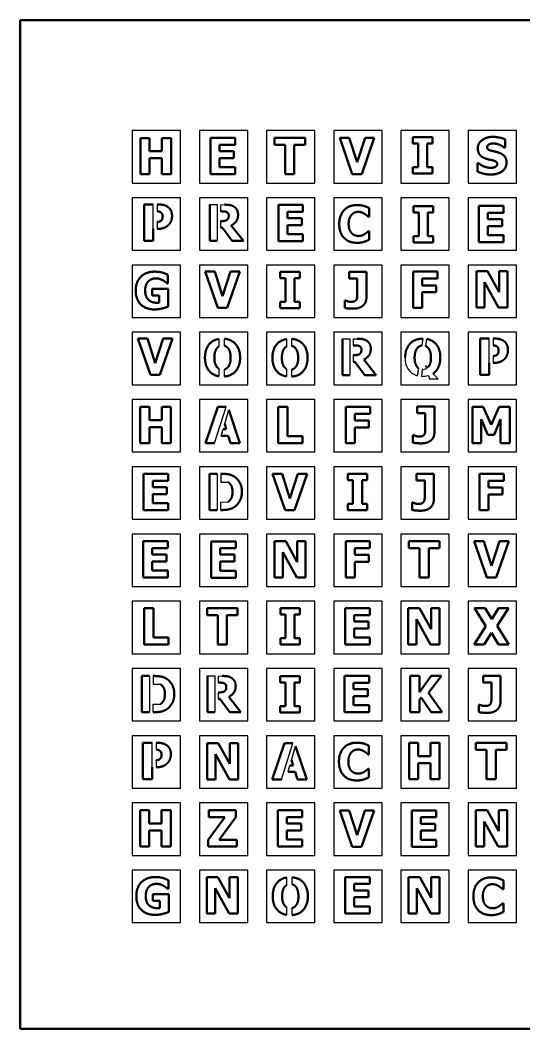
# Model space of a CAD drawing. Header units: millimetres. Extents: x -159 to 341, y 15 to 515.
# Drawn here: x -159.1 to 90.9, y 14.7 to 514.7 of the extents above; entities that cross this region are included whole.
import ezdxf

# ---------------------------------------------------------------- set-up
doc = ezdxf.new("R2010")
doc.units = ezdxf.units.MM
doc.layers.add('Visible (ANSI)', color=7, linetype='Continuous', lineweight=50)

# ---------------------------------------------------------------- blocks, each defined once
blk = doc.blocks.new('*U12')
blk.add_lwpolyline([(-12, -13), (12, -13), (12, 13), (-12, 13)], close=True)
blk = doc.blocks.new('*U13')
at = {"color": 0, "linetype": 'ByBlock', "lineweight": -2, "transparency": 16777216}
for p in [(0, 0), (33.33, 0), (66.66, 0), (99.99, 0), (133.32, 0), (166.65, 0), (199.98, 0), (233.31, 0), (266.64, 0), (299.97, 0), (333.3, 0), (366.63, 0), (0, -33.33), (33.33, -33.33), (66.66, -33.33), (99.99, -33.33), (133.32, -33.33), (166.65, -33.33), (199.98, -33.33), (233.31, -33.33), (266.64, -33.33), (299.97, -33.33), (333.3, -33.33), (366.63, -33.33), (0, -66.66), (33.33, -66.66), (66.66, -66.66), (99.99, -66.66), (133.32, -66.66), (166.65, -66.66), (199.98, -66.66), (233.31, -66.66), (266.64, -66.66), (299.97, -66.66), (333.3, -66.66), (366.63, -66.66), (0, -99.99), (33.33, -99.99), (66.66, -99.99), (99.99, -99.99), (133.32, -99.99), (166.65, -99.99), (199.98, -99.99), (233.31, -99.99), (266.64, -99.99), (299.97, -99.99), (333.3, -99.99), (366.63, -99.99), (0, -133.32), (33.33, -133.32), (66.66, -133.32), (99.99, -133.32), (133.32, -133.32), (166.65, -133.32), (199.98, -133.32), (233.31, -133.32), (266.64, -133.32), (299.97, -133.32), (333.3, -133.32), (366.63, -133.32), (0, -166.65), (33.33, -166.65), (66.66, -166.65), (99.99, -166.65), (133.32, -166.65), (166.65, -166.65), (199.98, -166.65), (233.31, -166.65), (266.64, -166.65), (299.97, -166.65), (333.3, -166.65), (366.63, -166.65), (0, -199.98), (33.33, -199.98), (66.66, -199.98), (99.99, -199.98), (133.32, -199.98), (166.65, -199.98), (199.98, -199.98), (233.31, -199.98), (266.64, -199.98), (299.97, -199.98), (333.3, -199.98), (366.63, -199.98), (0, -233.31), (33.33, -233.31), (66.66, -233.31), (99.99, -233.31), (133.32, -233.31), (166.65, -233.31), (199.98, -233.31), (233.31, -233.31), (266.64, -233.31), (299.97, -233.31), (333.3, -233.31), (366.63, -233.31), (0, -266.64), (33.33, -266.64), (66.66, -266.64), (99.99, -266.64), (133.32, -266.64), (166.65, -266.64), (199.98, -266.64), (233.31, -266.64), (266.64, -266.64), (299.97, -266.64), (333.3, -266.64), (366.63, -266.64), (0, -299.97), (33.33, -299.97), (66.66, -299.97), (99.99, -299.97), (133.32, -299.97), (166.65, -299.97), (199.98, -299.97), (233.31, -299.97), (266.64, -299.97), (299.97, -299.97), (333.3, -299.97), (366.63, -299.97), (0, -333.3), (33.33, -333.3), (66.66, -333.3), (99.99, -333.3), (133.32, -333.3), (166.65, -333.3), (199.98, -333.3), (233.31, -333.3), (266.64, -333.3), (299.97, -333.3), (333.3, -333.3), (366.63, -333.3), (0, -366.63), (33.33, -366.63), (66.66, -366.63), (99.99, -366.63), (133.32, -366.63), (166.65, -366.63), (199.98, -366.63), (233.31, -366.63), (266.64, -366.63), (299.97, -366.63), (333.3, -366.63), (366.63, -366.63)]:
    blk.add_blockref('*U12', p, dxfattribs=at)

msp = doc.modelspace()

# ---------------------------------------------------------------- linework, layer by layer
for p, q in [((-97.57, 423.35), (-93.04, 423.35)), ((-93.04, 411.24), (-93.04, 423.35)), ((-91.02, 423.35), (-91.02, 419.96)), ((-64.95, 423.25), (-61.31, 423.25)), ((-61.31, 423.25), (-61.36, 405.25)), ((-59.69, 423.22), (-57.71, 423.25)), ((-59.69, 423.22), (-59.69, 419.94)), ((-59.69, 415.1), (-59.69, 411.86)), ((-91.02, 414.64), (-91.02, 411.24)), ((0.92, 356.8), (4.56, 356.8)), ((4.56, 356.8), (4.51, 338.8)), ((6.18, 356.77), (8.16, 356.8)), ((6.18, 356.77), (6.18, 353.49)), ((40.73, 356.82), (40.23, 353.39)), ((40.73, 356.82), (40.73, 356.82)), ((40.73, 356.82), (40.73, 356.82)), ((42.23, 353.11), (42.71, 356.65)), ((69.18, 356.89), (73.7, 356.89)), ((73.7, 344.78), (73.7, 356.89)), ((75.73, 356.89), (75.73, 353.51)), ((6.18, 348.64), (6.18, 345.4)), ((75.73, 348.18), (75.73, 344.78)), ((38.57, 342.19), (38.02, 338.45)), ((40.22, 338.12), (40.67, 341.48)), ((40.67, 341.48), (42.18, 341.88)), ((42.02, 343.47), (43.05, 342.39)), ((42.02, 343.47), (42.02, 343.47)), ((42.02, 343.47), (42.5, 341.97)), ((42.18, 341.88), (42.5, 341.97)), ((43.58, 342.89), (43.05, 342.39)), ((43.56, 338.64), (44.15, 336.82)), ((48.41, 336.82), (44.15, 336.82)), ((45.83, 339.5), (48.41, 336.82)), ((-62.59, 305.06), (-56.87, 323.06)), ((-57.59, 314.61), (-55.57, 321.51)), ((-59.3, 308.73), (-58.35, 312)), ((-61.45, 308.73), (-61.42, 308.73)), ((-65.09, 289.86), (-61.33, 289.86)), ((-61.33, 289.86), (-61.33, 271.86)), ((-59.52, 289.86), (-59.52, 285.73)), ((-59.52, 285.73), (-55.85, 285.73)), ((-59.46, 275.84), (-55.93, 275.93)), ((-59.46, 271.86), (-59.46, 275.84)), ((-98.64, 189.62), (-94.88, 189.62)), ((-94.88, 189.62), (-94.88, 171.62)), ((-93.07, 189.62), (-93.07, 185.48)), ((-93.07, 185.48), (-89.4, 185.48)), ((-66.13, 189.62), (-62.49, 189.62)), ((-62.49, 189.62), (-62.55, 171.62)), ((-60.87, 189.59), (-58.9, 189.62)), ((-60.87, 189.59), (-60.87, 186.31)), ((-60.87, 181.47), (-60.87, 178.23)), ((-93.01, 175.6), (-89.48, 175.69)), ((-93.01, 171.62), (-93.01, 175.6)), ((-98.14, 156.5), (-93.61, 156.5)), ((-93.61, 144.39), (-93.61, 156.5)), ((-91.59, 156.5), (-91.59, 153.11)), ((-29.42, 138.35), (-23.7, 156.35)), ((-24.42, 147.9), (-22.4, 154.8)), ((-91.59, 147.79), (-91.59, 144.39)), ((-26.13, 142.03), (-25.18, 145.29)), ((-28.28, 142.03), (-28.25, 142.03))]:
    msp.add_line(p, q)
for points in [[(-60.48, 356.66), (-60.48, 352.94)], [(-57.7, 353.28), (-57.7, 356.76)], [(-26.98, 356.6), (-26.98, 352.88)], [(-24.2, 353.22), (-24.2, 356.7)], [(-60.48, 341.91), (-60.48, 338.18)], [(-57.7, 338.08), (-57.7, 341.57)], [(-26.98, 341.85), (-26.98, 338.12)], [(-24.2, 338.02), (-24.2, 341.51)], [(-26.83, 89.69), (-26.83, 85.97)], [(-24.06, 86.3), (-24.06, 89.79)], [(-26.83, 74.93), (-26.83, 71.2)], [(-24.06, 71.1), (-24.06, 74.59)]]:
    msp.add_lwpolyline(points)
for centre, radius, start, end in [((40.38, 346.52), 8.4, 173.7034, 253.7445), ((39.74, 352.18), 14.06, 271.9589, 285.7799)]:
    msp.add_arc(centre, radius, start, end)
at = {"layer": 'Visible (ANSI)'}
for p, q in [((340.9, 514.7), (-159.1, 514.7)), ((-159.1, 514.7), (-159.1, 14.7)), ((-99.36, 438.29), (-99.36, 456.29)), ((-99.36, 456.29), (-94.84, 456.29)), ((-94.84, 456.29), (-94.84, 449.69)), ((-88.7, 449.69), (-88.7, 456.29)), ((-88.7, 456.29), (-84.18, 456.29)), ((-84.18, 456.29), (-84.18, 438.29)), ((-64.6, 438.38), (-64.6, 456.38)), ((-64.6, 456.38), (-52.44, 456.38)), ((-52.44, 456.38), (-52.44, 452.95)), ((-32.87, 452.9), (-32.87, 456.33)), ((-32.87, 456.33), (-17.7, 456.33)), ((-17.7, 456.33), (-17.7, 452.9)), ((5.77, 438.44), (-0.42, 456.44)), ((-0.42, 456.44), (4.26, 456.44)), ((4.26, 456.44), (8.19, 444.23)), ((8.19, 444.23), (12.1, 456.44)), ((16.66, 456.44), (10.48, 438.44)), ((12.1, 456.44), (16.66, 456.44)), ((35.88, 453.54), (35.88, 456.68)), ((35.88, 456.68), (45.56, 456.68)), ((45.56, 456.68), (45.56, 453.54)), ((81.57, 455.63), (81.57, 451.52)), ((-52.44, 452.95), (-60.11, 452.95)), ((-60.11, 452.95), (-60.11, 449.79)), ((-27.54, 452.9), (-32.87, 452.9)), ((-27.54, 438.33), (-27.54, 452.9)), ((-17.7, 452.9), (-23.02, 452.9)), ((-23.02, 452.9), (-23.02, 438.33)), ((38.46, 453.54), (35.88, 453.54)), ((38.46, 441.81), (38.46, 453.54)), ((45.56, 453.54), (42.98, 453.54)), ((42.98, 453.54), (42.98, 441.81)), ((81.57, 451.52), (81.18, 451.52)), ((-94.84, 449.69), (-88.7, 449.69)), ((-88.7, 446.26), (-94.84, 446.26)), ((-94.84, 446.26), (-94.84, 438.29)), ((-88.7, 438.29), (-88.7, 446.26)), ((-60.11, 449.79), (-53.03, 449.79)), ((-53.03, 446.36), (-60.11, 446.36)), ((-60.11, 446.36), (-60.11, 441.81)), ((-53.03, 449.79), (-53.03, 446.36)), ((-60.11, 441.81), (-52.44, 441.81)), ((-52.44, 441.81), (-52.44, 438.38)), ((35.88, 438.68), (35.88, 441.81)), ((35.88, 441.81), (38.46, 441.81)), ((42.98, 441.81), (45.56, 441.81)), ((45.56, 441.81), (45.56, 438.68)), ((67.95, 439.59), (67.95, 443.88)), ((67.95, 443.88), (68.35, 443.88)), ((-94.84, 438.29), (-99.36, 438.29)), ((-84.18, 438.29), (-88.7, 438.29)), ((-52.44, 438.38), (-64.6, 438.38)), ((-23.02, 438.33), (-27.54, 438.33)), ((10.48, 438.44), (5.77, 438.44)), ((45.56, 438.68), (35.88, 438.68)), ((-97.57, 405.35), (-97.57, 423.35)), ((-97.57, 423.35), (-93.04, 423.35)), ((-91.02, 423.35), (-90.58, 423.35)), ((-64.95, 405.25), (-64.95, 423.25)), ((-30.92, 405.14), (-30.92, 423.14)), ((-30.92, 423.14), (-18.75, 423.14)), ((-18.75, 423.14), (-18.75, 419.71)), ((14.18, 421.54), (14.18, 417.25)), ((36.17, 422.43), (45.85, 422.43)), ((36.17, 419.3), (36.17, 422.43)), ((45.85, 422.43), (45.85, 419.3)), ((68.6, 404.62), (68.6, 422.62)), ((68.6, 422.62), (80.77, 422.62)), ((80.77, 422.62), (80.77, 419.19)), ((-58.94, 419.94), (-59.69, 419.94)), ((-59.69, 415.1), (-59.16, 415.1)), ((-18.75, 419.71), (-26.42, 419.71)), ((-26.42, 419.71), (-26.42, 416.55)), ((-26.42, 416.55), (-19.35, 416.55)), ((-19.35, 416.55), (-19.35, 413.12)), ((14.18, 417.25), (13.73, 417.25)), ((38.75, 419.3), (36.17, 419.3)), ((38.75, 407.57), (38.75, 419.3)), ((45.85, 419.3), (43.27, 419.3)), ((43.27, 419.3), (43.27, 407.57)), ((80.77, 419.19), (73.1, 419.19)), ((73.1, 419.19), (73.1, 416.02)), ((73.1, 416.02), (80.17, 416.02)), ((80.17, 416.02), (80.17, 412.6)), ((-93.04, 411.24), (-93.04, 405.35)), ((-90.68, 411.24), (-91.02, 411.24)), ((-58.82, 411.86), (-59.69, 411.86)), ((-53.82, 405.25), (-58.82, 411.86)), ((-54.37, 412.91), (-48.32, 405.25)), ((-19.35, 413.12), (-26.42, 413.12)), ((-26.42, 413.12), (-26.42, 408.57)), ((13.77, 410.12), (14.18, 410.12)), ((14.18, 410.12), (14.18, 405.89)), ((80.17, 412.6), (73.1, 412.6)), ((73.1, 412.6), (73.1, 408.05)), ((-93.04, 405.35), (-97.57, 405.35)), ((-61.36, 405.25), (-64.95, 405.25)), ((-48.32, 405.25), (-53.82, 405.25)), ((-18.75, 405.14), (-30.92, 405.14)), ((-26.42, 408.57), (-18.75, 408.57)), ((-18.75, 408.57), (-18.75, 405.14)), ((36.17, 404.43), (36.17, 407.57)), ((36.17, 407.57), (38.75, 407.57)), ((43.27, 407.57), (45.85, 407.57)), ((45.85, 407.57), (45.85, 404.43)), ((73.1, 408.05), (80.77, 408.05)), ((80.77, 408.05), (80.77, 404.62)), ((45.85, 404.43), (36.17, 404.43)), ((80.77, 404.62), (68.6, 404.62)), ((-67.21, 390.09), (-62.53, 390.09)), ((-61.03, 372.09), (-67.21, 390.09)), ((-62.53, 390.09), (-58.6, 377.88)), ((-58.6, 377.88), (-54.69, 390.09)), ((-50.13, 390.09), (-56.31, 372.09)), ((-54.69, 390.09), (-50.13, 390.09)), ((35.98, 372.04), (35.98, 390.04)), ((35.98, 390.04), (48.03, 390.04)), ((48.03, 390.04), (48.03, 386.61)), ((67.32, 390.22), (72.87, 390.22)), ((67.32, 372.22), (67.32, 390.22)), ((72.87, 390.22), (78.61, 379.91)), ((78.61, 379.91), (78.61, 390.22)), ((78.61, 390.22), (82.74, 390.22)), ((82.74, 390.22), (82.74, 372.22)), ((-85.72, 388.45), (-85.72, 384.22)), ((-29.98, 389.98), (-20.29, 389.98)), ((-29.98, 386.85), (-29.98, 389.98)), ((-27.4, 386.85), (-29.98, 386.85)), ((-27.4, 375.12), (-27.4, 386.85)), ((-20.29, 386.85), (-22.88, 386.85)), ((-22.88, 386.85), (-22.88, 375.12)), ((-20.29, 389.98), (-20.29, 386.85)), ((4.13, 386.72), (4.13, 389.99)), ((4.13, 389.99), (12.77, 389.99)), ((8.25, 386.72), (4.13, 386.72)), ((8.25, 379.5), (8.25, 386.72)), ((12.77, 389.99), (12.77, 377.27)), ((48.03, 386.61), (40.47, 386.61)), ((40.47, 386.61), (40.47, 383.21)), ((-93.51, 378.21), (-93.51, 381.58)), ((-93.51, 381.58), (-85.65, 381.58)), ((-85.72, 384.22), (-86.13, 384.22)), ((-85.65, 381.58), (-85.65, 372.71)), ((40.47, 383.21), (47.43, 383.21)), ((47.43, 383.21), (47.43, 379.79)), ((78.39, 372.22), (71.45, 384.77)), ((71.45, 384.77), (71.45, 372.22)), ((-90.02, 378.21), (-93.51, 378.21)), ((-90.02, 374.67), (-90.02, 378.21)), ((-29.98, 371.98), (-29.98, 375.12)), ((-29.98, 375.12), (-27.4, 375.12)), ((-22.88, 375.12), (-20.29, 375.12)), ((-20.29, 375.12), (-20.29, 371.98)), ((2.09, 372.06), (2.09, 375.7)), ((2.09, 375.7), (2.5, 375.7)), ((40.47, 379.79), (40.47, 372.04)), ((47.43, 379.79), (40.47, 379.79)), ((-56.31, 372.09), (-61.03, 372.09)), ((-20.29, 371.98), (-29.98, 371.98)), ((40.47, 372.04), (35.98, 372.04)), ((71.45, 372.22), (67.32, 372.22)), ((82.74, 372.22), (78.39, 372.22)), ((-100.62, 356.87), (-95.94, 356.87)), ((-94.44, 338.87), (-100.62, 356.87)), ((-95.94, 356.87), (-92.02, 344.66)), ((-92.02, 344.66), (-88.11, 356.87)), ((-83.54, 356.87), (-89.73, 338.87)), ((-88.11, 356.87), (-83.54, 356.87)), ((0.92, 338.8), (0.92, 356.8)), ((69.18, 338.89), (69.18, 356.89)), ((69.18, 356.89), (73.7, 356.89)), ((75.73, 356.89), (76.17, 356.89)), ((6.93, 353.49), (6.18, 353.49)), ((6.18, 348.64), (6.71, 348.64)), ((7.05, 345.4), (6.18, 345.4)), ((12.05, 338.8), (7.05, 345.4)), ((11.5, 346.46), (17.55, 338.8)), ((73.7, 344.78), (73.7, 338.89)), ((76.07, 344.78), (75.73, 344.78)), ((-89.73, 338.87), (-94.44, 338.87)), ((4.51, 338.8), (0.92, 338.8)), ((17.55, 338.8), (12.05, 338.8)), ((73.7, 338.89), (69.18, 338.89)), ((-99.49, 323.04), (-94.97, 323.04)), ((-99.49, 305.04), (-99.49, 323.04)), ((-94.97, 323.04), (-94.97, 316.45)), ((-88.83, 316.45), (-88.83, 323.04)), ((-88.83, 323.04), (-84.31, 323.04)), ((-84.31, 323.04), (-84.31, 305.04)), ((-67.11, 305.06), (-61.03, 323.06)), ((-61.03, 323.06), (-56.87, 323.06)), ((-55.57, 321.51), (-50.01, 305.06)), ((-31, 305.03), (-31, 323.03)), ((-31, 323.03), (-26.48, 323.03)), ((-26.48, 323.03), (-26.48, 308.45)), ((2.53, 305.01), (2.53, 323.01)), ((2.53, 323.01), (14.57, 323.01)), ((14.57, 323.01), (14.57, 319.58)), ((37.88, 319.93), (37.88, 323.2)), ((37.88, 323.2), (46.52, 323.2)), ((46.52, 323.2), (46.52, 310.48)), ((65.48, 305), (65.48, 323)), ((65.48, 323), (70.68, 323)), ((70.68, 323), (74.68, 314.11)), ((74.68, 314.11), (78.65, 323)), ((78.65, 323), (83.86, 323)), ((83.86, 323), (83.86, 305)), ((-94.97, 316.45), (-88.83, 316.45)), ((14.57, 319.58), (7.02, 319.58)), ((7.02, 319.58), (7.02, 316.18)), ((7.02, 316.18), (13.98, 316.18)), ((13.98, 316.18), (13.98, 312.75)), ((42, 319.93), (37.88, 319.93)), ((42, 312.71), (42, 319.93)), ((73, 309.23), (69.74, 316.93)), ((69.74, 316.93), (69.74, 305)), ((79.36, 316.93), (76.1, 309.23)), ((79.36, 305), (79.36, 316.93)), ((-88.83, 313.02), (-94.97, 313.02)), ((-94.97, 313.02), (-94.97, 305.04)), ((-88.83, 305.04), (-88.83, 313.02)), ((-58.35, 312), (-56.78, 312)), ((-56.78, 312), (-57.59, 314.61)), ((7.02, 312.75), (7.02, 305.01)), ((13.98, 312.75), (7.02, 312.75)), ((-94.97, 305.04), (-99.49, 305.04)), ((-84.31, 305.04), (-88.83, 305.04)), ((-62.59, 305.06), (-67.11, 305.06)), ((-61.42, 308.73), (-61.45, 308.73)), ((-55.79, 308.73), (-59.3, 308.73)), ((-54.67, 305.06), (-55.79, 308.73)), ((-50.01, 305.06), (-54.67, 305.06)), ((-18.99, 305.03), (-31, 305.03)), ((-26.48, 308.45), (-18.99, 308.45)), ((-18.99, 308.45), (-18.99, 305.03)), ((7.02, 305.01), (2.53, 305.01)), ((35.84, 305.27), (35.84, 308.92)), ((35.84, 308.92), (36.25, 308.92)), ((76.1, 309.23), (73, 309.23)), ((69.74, 305), (65.48, 305)), ((83.86, 305), (79.36, 305)), ((-97.81, 271.82), (-97.81, 289.82)), ((-97.81, 289.82), (-85.64, 289.82)), ((-85.64, 286.39), (-93.32, 286.39)), ((-93.32, 286.39), (-93.32, 283.22)), ((-85.64, 289.82), (-85.64, 286.39)), ((-65.09, 271.86), (-65.09, 289.86)), ((-65.09, 289.86), (-61.33, 289.86)), ((-33.8, 289.77), (-29.12, 289.77)), ((-27.62, 271.77), (-33.8, 289.77)), ((-29.12, 289.77), (-25.2, 277.56)), ((-25.2, 277.56), (-21.29, 289.77)), ((-16.72, 289.77), (-22.91, 271.77)), ((-21.29, 289.77), (-16.72, 289.77)), ((3.51, 289.74), (13.19, 289.74)), ((3.51, 286.61), (3.51, 289.74)), ((6.09, 286.61), (3.51, 286.61)), ((6.09, 274.88), (6.09, 286.61)), ((13.19, 286.61), (10.61, 286.61)), ((10.61, 286.61), (10.61, 274.88)), ((13.19, 289.74), (13.19, 286.61)), ((37.58, 286.55), (37.58, 289.82)), ((37.58, 289.82), (46.22, 289.82)), ((41.7, 286.55), (37.58, 286.55)), ((41.7, 279.33), (41.7, 286.55)), ((46.22, 289.82), (46.22, 277.1)), ((68.88, 271.8), (68.88, 289.8)), ((68.88, 289.8), (80.92, 289.8)), ((80.92, 286.37), (73.37, 286.37)), ((73.37, 286.37), (73.37, 282.97)), ((80.92, 289.8), (80.92, 286.37)), ((-93.32, 283.22), (-86.24, 283.22)), ((-86.24, 283.22), (-86.24, 279.8)), ((73.37, 282.97), (80.33, 282.97)), ((80.33, 282.97), (80.33, 279.54)), ((-86.24, 279.8), (-93.32, 279.8)), ((-93.32, 279.8), (-93.32, 275.24)), ((-93.32, 275.24), (-85.64, 275.24)), ((-85.64, 275.24), (-85.64, 271.82)), ((35.54, 271.89), (35.54, 275.54)), ((35.54, 275.54), (35.95, 275.54)), ((73.37, 279.54), (73.37, 271.8)), ((80.33, 279.54), (73.37, 279.54)), ((-85.64, 271.82), (-97.81, 271.82)), ((-61.33, 271.86), (-65.09, 271.86)), ((-22.91, 271.77), (-27.62, 271.77)), ((3.51, 271.74), (3.51, 274.88)), ((3.51, 274.88), (6.09, 274.88)), ((13.19, 271.74), (3.51, 271.74)), ((10.61, 274.88), (13.19, 274.88)), ((13.19, 274.88), (13.19, 271.74)), ((73.37, 271.8), (68.88, 271.8)), ((-98, 238.43), (-98, 256.43)), ((-98, 256.43), (-85.84, 256.43)), ((-85.84, 256.43), (-85.84, 253)), ((-64.26, 238.34), (-64.26, 256.34)), ((-64.26, 256.34), (-52.1, 256.34)), ((-52.1, 256.34), (-52.1, 252.91)), ((-32.84, 256.4), (-27.3, 256.4)), ((-32.84, 238.4), (-32.84, 256.4)), ((-27.3, 256.4), (-21.55, 246.09)), ((-21.55, 246.09), (-21.55, 256.4)), ((-21.55, 256.4), (-17.42, 256.4)), ((-17.42, 256.4), (-17.42, 238.4)), ((2.48, 238.42), (2.48, 256.42)), ((2.48, 256.42), (14.53, 256.42)), ((14.53, 256.42), (14.53, 252.99)), ((33.87, 253.01), (33.87, 256.44)), ((33.87, 256.44), (49.04, 256.44)), ((49.04, 256.44), (49.04, 253.01)), ((66.3, 256.39), (70.98, 256.39)), ((72.48, 238.39), (66.3, 256.39)), ((70.98, 256.39), (74.9, 244.18)), ((74.9, 244.18), (78.81, 256.39)), ((83.38, 256.39), (77.19, 238.39)), ((78.81, 256.39), (83.38, 256.39)), ((-85.84, 253), (-93.51, 253)), ((-93.51, 253), (-93.51, 249.84)), ((-52.1, 252.91), (-59.77, 252.91)), ((-59.77, 252.91), (-59.77, 249.75)), ((-21.77, 238.4), (-28.71, 250.94)), ((-28.71, 250.94), (-28.71, 238.4)), ((14.53, 252.99), (6.97, 252.99)), ((6.97, 252.99), (6.97, 249.59)), ((39.19, 253.01), (33.87, 253.01)), ((39.19, 238.44), (39.19, 253.01)), ((49.04, 253.01), (43.72, 253.01)), ((43.72, 253.01), (43.72, 238.44)), ((-93.51, 249.84), (-86.44, 249.84)), ((-86.44, 246.41), (-93.51, 246.41)), ((-93.51, 246.41), (-93.51, 241.86)), ((-86.44, 249.84), (-86.44, 246.41)), ((-59.77, 249.75), (-52.69, 249.75)), ((-52.69, 246.32), (-59.77, 246.32)), ((-59.77, 246.32), (-59.77, 241.77)), ((-52.69, 249.75), (-52.69, 246.32)), ((6.97, 249.59), (13.93, 249.59)), ((6.97, 246.16), (6.97, 238.42)), ((13.93, 246.16), (6.97, 246.16)), ((13.93, 249.59), (13.93, 246.16)), ((-93.51, 241.86), (-85.84, 241.86)), ((-85.84, 241.86), (-85.84, 238.43)), ((-59.77, 241.77), (-52.1, 241.77)), ((-52.1, 241.77), (-52.1, 238.34)), ((-85.84, 238.43), (-98, 238.43)), ((-52.1, 238.34), (-64.26, 238.34)), ((-28.71, 238.4), (-32.84, 238.4)), ((-17.42, 238.4), (-21.77, 238.4)), ((6.97, 238.42), (2.48, 238.42)), ((43.72, 238.44), (39.19, 238.44)), ((77.19, 238.39), (72.48, 238.39)), ((-97.47, 205.26), (-97.47, 223.26)), ((-97.47, 223.26), (-92.95, 223.26)), ((-92.95, 223.26), (-92.95, 208.69)), ((-66.34, 219.74), (-66.34, 223.17)), ((-66.34, 223.17), (-51.17, 223.17)), ((-51.17, 223.17), (-51.17, 219.74)), ((-29.96, 223.19), (-20.28, 223.19)), ((-29.96, 220.06), (-29.96, 223.19)), ((-27.38, 220.06), (-29.96, 220.06)), ((-27.38, 208.33), (-27.38, 220.06)), ((-20.28, 220.06), (-22.86, 220.06)), ((-22.86, 220.06), (-22.86, 208.33)), ((-20.28, 223.19), (-20.28, 220.06)), ((2.22, 205.22), (2.22, 223.22)), ((2.22, 223.22), (14.39, 223.22)), ((14.39, 223.22), (14.39, 219.79)), ((33.55, 223.17), (39.09, 223.17)), ((33.55, 205.17), (33.55, 223.17)), ((39.09, 223.17), (44.84, 212.86)), ((44.84, 212.86), (44.84, 223.17)), ((44.84, 223.17), (48.97, 223.17)), ((48.97, 223.17), (48.97, 205.17)), ((66.46, 223.28), (71.69, 223.28)), ((72.08, 214.34), (66.46, 223.28)), ((71.69, 223.28), (74.94, 217.84)), ((74.94, 217.84), (78.28, 223.28)), ((83.28, 223.28), (77.64, 214.53)), ((78.28, 223.28), (83.28, 223.28)), ((-61.02, 219.74), (-66.34, 219.74)), ((-61.02, 205.17), (-61.02, 219.74)), ((-51.17, 219.74), (-56.5, 219.74)), ((-56.5, 219.74), (-56.5, 205.17)), ((14.39, 219.79), (6.72, 219.79)), ((6.72, 219.79), (6.72, 216.63)), ((6.72, 216.63), (13.79, 216.63)), ((13.79, 216.63), (13.79, 213.2)), ((44.62, 205.17), (37.68, 217.72)), ((37.68, 217.72), (37.68, 205.17)), ((13.79, 213.2), (6.72, 213.2)), ((6.72, 213.2), (6.72, 208.65)), ((66.23, 205.28), (72.08, 214.34)), ((74.78, 211.02), (71.23, 205.28)), ((78.25, 205.28), (74.78, 211.02)), ((77.64, 214.53), (83.47, 205.28)), ((-85.47, 205.26), (-97.47, 205.26)), ((-92.95, 208.69), (-85.47, 208.69)), ((-85.47, 208.69), (-85.47, 205.26)), ((-56.5, 205.17), (-61.02, 205.17)), ((-29.96, 205.19), (-29.96, 208.33)), ((-29.96, 208.33), (-27.38, 208.33)), ((-20.28, 205.19), (-29.96, 205.19)), ((-22.86, 208.33), (-20.28, 208.33)), ((-20.28, 208.33), (-20.28, 205.19)), ((14.39, 205.22), (2.22, 205.22)), ((6.72, 208.65), (14.39, 208.65)), ((14.39, 208.65), (14.39, 205.22)), ((37.68, 205.17), (33.55, 205.17)), ((48.97, 205.17), (44.62, 205.17)), ((71.23, 205.28), (66.23, 205.28)), ((83.47, 205.28), (78.25, 205.28)), ((-98.64, 171.62), (-98.64, 189.62)), ((-98.64, 189.62), (-94.88, 189.62)), ((-66.13, 171.62), (-66.13, 189.62)), ((-60.12, 186.31), (-60.87, 186.31)), ((-29.99, 189.58), (-20.3, 189.58)), ((-29.99, 186.44), (-29.99, 189.58)), ((-27.4, 186.44), (-29.99, 186.44)), ((-27.4, 174.72), (-27.4, 186.44)), ((-20.3, 186.44), (-22.88, 186.44)), ((-22.88, 186.44), (-22.88, 174.72)), ((-20.3, 189.58), (-20.3, 186.44)), ((1.9, 171.63), (1.9, 189.63)), ((1.9, 189.63), (14.06, 189.63)), ((14.06, 186.2), (6.39, 186.2)), ((6.39, 186.2), (6.39, 183.04)), ((14.06, 189.63), (14.06, 186.2)), ((34.53, 189.63), (39.05, 189.63)), ((34.53, 171.63), (34.53, 189.63)), ((39.05, 189.63), (39.05, 181.59)), ((39.05, 181.59), (44.83, 189.63)), ((50.04, 189.63), (43.62, 181.27)), ((44.83, 189.63), (50.04, 189.63)), ((70.68, 186.34), (70.68, 189.61)), ((70.68, 189.61), (79.31, 189.61)), ((74.79, 186.34), (70.68, 186.34)), ((74.79, 179.12), (74.79, 186.34)), ((79.31, 189.61), (79.31, 176.89)), ((-60.87, 181.47), (-60.34, 181.47)), ((6.39, 183.04), (13.46, 183.04)), ((13.46, 183.04), (13.46, 179.61)), ((43.62, 181.27), (50.3, 171.63)), ((-60, 178.23), (-60.87, 178.23)), ((-55, 171.62), (-60, 178.23)), ((-55.56, 179.28), (-49.5, 171.62)), ((13.46, 179.61), (6.39, 179.61)), ((6.39, 179.61), (6.39, 175.06)), ((6.39, 175.06), (14.06, 175.06)), ((14.06, 175.06), (14.06, 171.63)), ((39.94, 178.94), (39.05, 177.71)), ((39.05, 177.71), (39.05, 171.63)), ((44.83, 171.63), (39.94, 178.94)), ((68.63, 171.68), (68.63, 175.33)), ((68.63, 175.33), (69.04, 175.33)), ((-94.88, 171.62), (-98.64, 171.62)), ((-62.55, 171.62), (-66.13, 171.62)), ((-49.5, 171.62), (-55, 171.62)), ((-29.99, 171.58), (-29.99, 174.72)), ((-29.99, 174.72), (-27.4, 174.72)), ((-20.3, 171.58), (-29.99, 171.58)), ((-22.88, 174.72), (-20.3, 174.72)), ((-20.3, 174.72), (-20.3, 171.58)), ((14.06, 171.63), (1.9, 171.63)), ((39.05, 171.63), (34.53, 171.63)), ((50.3, 171.63), (44.83, 171.63)), ((-98.14, 138.5), (-98.14, 156.5)), ((-98.14, 156.5), (-93.61, 156.5)), ((-91.59, 156.5), (-91.15, 156.5)), ((-66.32, 156.37), (-60.78, 156.37)), ((-66.32, 138.37), (-66.32, 156.37)), ((-60.78, 156.37), (-55.03, 146.06)), ((-55.03, 146.06), (-55.03, 156.37)), ((-55.03, 156.37), (-50.9, 156.37)), ((-50.9, 156.37), (-50.9, 138.37)), ((-33.94, 138.35), (-27.86, 156.35)), ((-27.86, 156.35), (-23.7, 156.35)), ((14.03, 155.03), (14.03, 150.74)), ((33.9, 156.43), (38.42, 156.43)), ((33.9, 138.43), (33.9, 156.43)), ((38.42, 156.43), (38.42, 149.83)), ((44.56, 149.83), (44.56, 156.43)), ((44.56, 156.43), (49.08, 156.43)), ((49.08, 156.43), (49.08, 138.43)), ((67.11, 153.01), (67.11, 156.44)), ((67.11, 156.44), (82.28, 156.44)), ((82.28, 156.44), (82.28, 153.01)), ((-55.25, 138.37), (-62.19, 150.92)), ((-62.19, 150.92), (-62.19, 138.37)), ((-22.4, 154.8), (-16.84, 138.35)), ((14.03, 150.74), (13.58, 150.74)), ((72.44, 153.01), (67.11, 153.01)), ((72.44, 138.44), (72.44, 153.01)), ((82.28, 153.01), (76.96, 153.01)), ((76.96, 153.01), (76.96, 138.44)), ((-25.18, 145.29), (-23.61, 145.29)), ((-23.61, 145.29), (-24.42, 147.9)), ((38.42, 149.83), (44.56, 149.83)), ((44.56, 146.41), (38.42, 146.41)), ((38.42, 146.41), (38.42, 138.43)), ((44.56, 138.43), (44.56, 146.41)), ((-93.61, 144.39), (-93.61, 138.5)), ((-91.25, 144.39), (-91.59, 144.39)), ((-28.25, 142.03), (-28.28, 142.03)), ((-22.62, 142.03), (-26.13, 142.03)), ((-21.5, 138.35), (-22.62, 142.03)), ((13.63, 143.6), (14.03, 143.6)), ((14.03, 143.6), (14.03, 139.37)), ((-93.61, 138.5), (-98.14, 138.5)), ((-62.19, 138.37), (-66.32, 138.37)), ((-50.9, 138.37), (-55.25, 138.37)), ((-29.42, 138.35), (-33.94, 138.35)), ((-16.84, 138.35), (-21.5, 138.35)), ((38.42, 138.43), (33.9, 138.43)), ((49.08, 138.43), (44.56, 138.43)), ((76.96, 138.44), (72.44, 138.44)), ((-99.53, 123.04), (-95.01, 123.04)), ((-99.53, 105.04), (-99.53, 123.04)), ((-95.01, 123.04), (-95.01, 116.45)), ((-88.87, 116.45), (-88.87, 123.04)), ((-88.87, 123.04), (-84.34, 123.04)), ((-84.34, 123.04), (-84.34, 105.04)), ((-65.4, 123.02), (-52.06, 123.02)), ((-65.4, 119.59), (-65.4, 123.02)), ((-52.06, 123.02), (-52.06, 119.59)), ((-31.27, 105.06), (-31.27, 123.06)), ((-31.27, 123.06), (-19.1, 123.06)), ((-19.1, 123.06), (-19.1, 119.63)), ((-0.49, 122.97), (4.19, 122.97)), ((5.69, 104.97), (-0.49, 122.97)), ((4.19, 122.97), (8.11, 110.76)), ((8.11, 110.76), (12.02, 122.97)), ((16.59, 122.97), (10.4, 104.97)), ((12.02, 122.97), (16.59, 122.97)), ((35.28, 104.97), (35.28, 122.97)), ((35.28, 122.97), (47.44, 122.97)), ((47.44, 122.97), (47.44, 119.54)), ((67.13, 123.01), (72.67, 123.01)), ((67.13, 105.01), (67.13, 123.01)), ((72.67, 123.01), (78.42, 112.69)), ((78.42, 112.69), (78.42, 123.01)), ((78.42, 123.01), (82.55, 123.01)), ((82.55, 123.01), (82.55, 105.01)), ((-95.01, 116.45), (-88.87, 116.45)), ((-65.84, 108.39), (-57.54, 119.59)), ((-57.54, 119.59), (-65.4, 119.59)), ((-52.06, 119.59), (-60.33, 108.45)), ((-19.1, 119.63), (-26.77, 119.63)), ((-26.77, 119.63), (-26.77, 116.47)), ((-26.77, 116.47), (-19.7, 116.47)), ((-19.7, 116.47), (-19.7, 113.04)), ((47.44, 119.54), (39.77, 119.54)), ((39.77, 119.54), (39.77, 116.37)), ((39.77, 116.37), (46.84, 116.37)), ((46.84, 116.37), (46.84, 112.95)), ((78.2, 105.01), (71.26, 117.55)), ((71.26, 117.55), (71.26, 105.01)), ((-88.87, 113.02), (-95.01, 113.02)), ((-95.01, 113.02), (-95.01, 105.04)), ((-88.87, 105.04), (-88.87, 113.02)), ((-19.7, 113.04), (-26.77, 113.04)), ((-26.77, 113.04), (-26.77, 108.49)), ((46.84, 112.95), (39.77, 112.95)), ((39.77, 112.95), (39.77, 108.39)), ((-95.01, 105.04), (-99.53, 105.04)), ((-84.34, 105.04), (-88.87, 105.04)), ((-65.84, 105.02), (-65.84, 108.39)), ((-51.58, 105.02), (-65.84, 105.02)), ((-60.33, 108.45), (-51.58, 108.45)), ((-51.58, 108.45), (-51.58, 105.02)), ((-19.1, 105.06), (-31.27, 105.06)), ((-26.77, 108.49), (-19.1, 108.49)), ((-19.1, 108.49), (-19.1, 105.06)), ((39.77, 108.39), (47.44, 108.39)), ((47.44, 108.39), (47.44, 104.97)), ((71.26, 105.01), (67.13, 105.01)), ((82.55, 105.01), (78.2, 105.01)), ((10.4, 104.97), (5.69, 104.97)), ((47.44, 104.97), (35.28, 104.97)), ((-85.43, 88.33), (-85.43, 84.1)), ((-66.48, 89.82), (-60.93, 89.82)), ((-66.48, 71.82), (-66.48, 89.82)), ((-60.93, 89.82), (-55.19, 79.51)), ((-55.19, 79.51), (-55.19, 89.82)), ((-55.19, 89.82), (-51.06, 89.82)), ((-51.06, 89.82), (-51.06, 71.82)), ((2.23, 71.94), (2.23, 89.94)), ((2.23, 89.94), (14.39, 89.94)), ((14.39, 86.51), (6.72, 86.51)), ((6.72, 86.51), (6.72, 83.34)), ((14.39, 89.94), (14.39, 86.51)), ((33.69, 89.91), (39.23, 89.91)), ((33.69, 71.91), (33.69, 89.91)), ((39.23, 89.91), (44.98, 79.6)), ((44.98, 79.6), (44.98, 89.91)), ((44.98, 89.91), (49.11, 89.91)), ((49.11, 89.91), (49.11, 71.91)), ((80.77, 88.28), (80.77, 83.99)), ((-93.22, 78.09), (-93.22, 81.46)), ((-93.22, 81.46), (-85.36, 81.46)), ((-85.43, 84.1), (-85.84, 84.1)), ((-85.36, 81.46), (-85.36, 72.59)), ((-55.41, 71.82), (-62.35, 84.36)), ((-62.35, 84.36), (-62.35, 71.82)), ((6.72, 83.34), (13.79, 83.34)), ((13.79, 83.34), (13.79, 79.91)), ((44.76, 71.91), (37.82, 84.45)), ((37.82, 84.45), (37.82, 71.91)), ((80.77, 83.99), (80.31, 83.99)), ((-89.73, 78.09), (-93.22, 78.09)), ((-89.73, 74.55), (-89.73, 78.09)), ((13.79, 79.91), (6.72, 79.91)), ((6.72, 79.91), (6.72, 75.36)), ((6.72, 75.36), (14.39, 75.36)), ((14.39, 75.36), (14.39, 71.94)), ((80.36, 76.86), (80.77, 76.86)), ((80.77, 76.86), (80.77, 72.63)), ((-62.35, 71.82), (-66.48, 71.82)), ((-51.06, 71.82), (-55.41, 71.82)), ((14.39, 71.94), (2.23, 71.94)), ((37.82, 71.91), (33.69, 71.91)), ((49.11, 71.91), (44.76, 71.91)), ((-159.1, 14.7), (340.9, 14.7))]:
    msp.add_line(p, q, dxfattribs=at)
for points in [[(68.05, 451.19), (68.05, 453.71), (72.32, 456.85), (75.53, 456.85)], [(75.53, 456.85), (77.13, 456.85), (80.31, 456.19), (81.57, 455.63)], [(71.94, 446.09), (69.86, 446.82), (68.05, 449.32), (68.05, 451.19)], [(73.71, 453.15), (73.28, 452.97), (72.67, 452.21), (72.67, 451.74)], [(72.67, 451.74), (72.67, 451.04), (73.65, 450.24), (75.05, 449.92)], [(75.76, 453.56), (75.17, 453.56), (74.23, 453.39), (73.71, 453.15)], [(81.18, 451.52), (80.17, 452.38), (77.28, 453.56), (75.76, 453.56)], [(75.87, 445.1), (74.95, 445.35), (72.86, 445.77), (71.94, 446.09)], [(75.05, 449.92), (75.95, 449.71), (77.63, 449.32), (78.59, 448.98)], [(77.66, 443.38), (77.66, 444.07), (76.59, 444.91), (75.87, 445.1)], [(78.59, 448.98), (80.46, 448.3), (82.28, 446.02), (82.28, 444.15)], [(68.35, 443.88), (69.71, 442.73), (72.96, 441.49), (74.49, 441.49)], [(82.28, 444.15), (82.28, 441.47), (78.07, 438.2), (74.48, 438.2)], [(74.49, 441.49), (74.89, 441.49), (76.16, 441.66), (76.54, 441.84)], [(76.54, 441.84), (77, 442.04), (77.66, 442.78), (77.66, 443.38)], [(74.48, 438.2), (72.41, 438.2), (69.29, 439.01), (67.95, 439.59)], [(-90.58, 423.35), (-89.03, 423.35), (-86.77, 422.78), (-85.85, 422.17)], [(-85.85, 422.17), (-84.83, 421.48), (-83.72, 419.24), (-83.72, 417.67)], [(-57.71, 423.25), (-56.21, 423.25), (-53.99, 422.87), (-53.04, 422.29)], [(-53.04, 422.29), (-52.08, 421.68), (-50.94, 419.77), (-50.94, 418.31)], [(-0.72, 413.68), (-0.72, 417.95), (4.05, 423.05), (8.1, 423.05)], [(8.1, 423.05), (9.17, 423.05), (10.89, 422.8), (11.67, 422.59)], [(11.67, 422.59), (12.29, 422.4), (13.73, 421.78), (14.18, 421.54)], [(-90.54, 414.7), (-90.17, 414.76), (-89.37, 415.11), (-89.15, 415.33)], [(-88.36, 417.56), (-88.36, 418.33), (-89.09, 419.42), (-89.59, 419.63)], [(-89.15, 415.33), (-88.68, 415.76), (-88.36, 416.74), (-88.36, 417.56)], [(-83.72, 417.67), (-83.72, 416.42), (-84.53, 414.14), (-85.27, 413.39)], [(-59.16, 415.1), (-58.22, 415.1), (-56.9, 415.33), (-56.44, 415.7)], [(-56.71, 419.66), (-57.13, 419.84), (-58.16, 419.94), (-58.94, 419.94)], [(-55.58, 417.74), (-55.58, 418.42), (-56.11, 419.4), (-56.71, 419.66)], [(-56.44, 415.7), (-56.01, 416.05), (-55.58, 416.98), (-55.58, 417.74)], [(-50.94, 418.31), (-50.94, 416.25), (-52.81, 413.67), (-54.37, 412.91)], [(5.47, 418.29), (4.8, 417.6), (3.94, 415.26), (3.94, 413.67)], [(8.82, 419.68), (7.84, 419.68), (6.22, 419.06), (5.47, 418.29)], [(11.78, 418.74), (11.15, 419.14), (9.65, 419.68), (8.82, 419.68)], [(13.73, 417.25), (13.4, 417.55), (12.4, 418.36), (11.78, 418.74)], [(-91.02, 414.64), (-90.76, 414.66), (-90.54, 414.7)], [(-87.49, 411.84), (-88.16, 411.56), (-89.72, 411.24), (-90.68, 411.24)], [(-85.27, 413.39), (-85.72, 412.9), (-86.83, 412.12), (-87.49, 411.84)], [(8.09, 404.35), (4.03, 404.35), (-0.72, 409.25), (-0.72, 413.68)], [(3.94, 413.67), (3.94, 411.99), (4.83, 409.7), (5.56, 409)], [(11.91, 408.68), (12.52, 409.04), (13.44, 409.82), (13.77, 410.12)], [(5.56, 409), (6.26, 408.31), (7.98, 407.71), (8.84, 407.71)], [(8.84, 407.71), (9.73, 407.71), (11.35, 408.31), (11.91, 408.68)], [(14.18, 405.89), (13.69, 405.66), (12.39, 405.07), (11.69, 404.87)], [(11.69, 404.87), (10.84, 404.61), (9.37, 404.35), (8.09, 404.35)], [(-101.72, 380.71), (-101.72, 384.94), (-96.69, 390.04), (-92.31, 390.04)], [(-92.31, 390.04), (-90.05, 390.04), (-87.22, 389.18), (-85.72, 388.45)], [(-95.51, 385.21), (-96.22, 384.48), (-97.05, 382.25), (-97.05, 380.78)], [(-91.7, 386.69), (-92.85, 386.69), (-94.76, 385.96), (-95.51, 385.21)], [(-88.26, 385.74), (-88.93, 386.13), (-90.71, 386.69), (-91.7, 386.69)], [(-86.13, 384.22), (-86.45, 384.47), (-87.67, 385.42), (-88.26, 385.74)], [(-92.44, 371.31), (-96.69, 371.31), (-101.72, 376.21), (-101.72, 380.71)], [(-97.05, 380.78), (-97.05, 377.63), (-93.89, 374.62), (-91.16, 374.62)], [(2.5, 375.7), (3.04, 375.49), (4.22, 375.11), (5.15, 375.11)], [(5.15, 375.11), (6.35, 375.11), (7.65, 375.78), (7.91, 376.39)], [(7.91, 376.39), (8.19, 376.99), (8.25, 378.53), (8.25, 379.5)], [(12.77, 377.27), (12.77, 376.1), (11.97, 374.03), (11.16, 373.3)], [(-85.65, 372.71), (-86.83, 372.23), (-90.61, 371.31), (-92.44, 371.31)], [(-91.16, 374.62), (-90.91, 374.62), (-90.27, 374.65), (-90.02, 374.67)], [(6.19, 371.71), (4.99, 371.71), (2.89, 371.88), (2.09, 372.06)], [(11.16, 373.3), (10.26, 372.48), (7.79, 371.71), (6.19, 371.71)], [(8.16, 356.8), (9.66, 356.8), (11.88, 356.42), (12.83, 355.83)], [(12.83, 355.83), (13.79, 355.22), (14.93, 353.31), (14.93, 351.85)], [(32.02, 347.44), (32.02, 351.77), (36.66, 356.82), (40.73, 356.82)], [(76.17, 356.89), (77.72, 356.89), (79.98, 356.32), (80.9, 355.71)], [(80.9, 355.71), (81.92, 355.02), (83.03, 352.78), (83.03, 351.22)], [(-61.48, 352.04), (-62.03, 351.34), (-62.72, 349.03), (-62.72, 347.42)], [(-60.48, 352.94), (-60.99, 352.63), (-61.48, 352.04)], [(-54.62, 347.42), (-54.62, 349.04), (-55.28, 351.3), (-55.85, 352.02)], [(-27.97, 351.99), (-28.53, 351.29), (-29.21, 348.97), (-29.21, 347.36)], [(-26.98, 352.88), (-27.49, 352.57), (-27.97, 351.99)], [(-21.12, 347.36), (-21.12, 348.98), (-21.77, 351.24), (-22.34, 351.96)], [(9.16, 353.21), (8.74, 353.38), (7.71, 353.49), (6.93, 353.49)], [(10.29, 351.28), (10.29, 351.97), (9.76, 352.95), (9.16, 353.21)], [(9.43, 349.24), (9.86, 349.59), (10.29, 350.52), (10.29, 351.28)], [(14.93, 351.85), (14.93, 349.8), (13.06, 347.21), (11.5, 346.46)], [(37.93, 352.07), (37.38, 351.37), (36.69, 349.05), (36.69, 347.44)], [(44.79, 347.46), (44.79, 349.06), (44.13, 351.32), (43.56, 352.05)], [(78.39, 351.1), (78.39, 351.87), (77.66, 352.97), (77.16, 353.17)], [(77.6, 348.87), (78.07, 349.31), (78.39, 350.28), (78.39, 351.1)], [(83.03, 351.22), (83.03, 349.96), (82.22, 347.69), (81.48, 346.93)], [(-62.72, 347.42), (-62.72, 345.76), (-62.06, 343.57), (-61.49, 342.83)], [(-55.83, 342.85), (-55.25, 343.64), (-54.62, 345.73), (-54.62, 347.42)], [(-29.21, 347.36), (-29.21, 345.7), (-28.56, 343.51), (-27.99, 342.77)], [(-22.33, 342.8), (-21.74, 343.58), (-21.12, 345.67), (-21.12, 347.36)], [(6.71, 348.64), (7.65, 348.64), (8.97, 348.88), (9.43, 349.24)], [(36.69, 347.44), (36.69, 345.79), (37.35, 343.61), (37.92, 342.86)], [(43.58, 342.89), (44.16, 343.68), (44.79, 345.76), (44.79, 347.46)], [(75.73, 348.18), (75.99, 348.2), (76.21, 348.24)], [(79.26, 345.38), (78.59, 345.11), (77.03, 344.78), (76.07, 344.78)], [(76.21, 348.24), (76.58, 348.3), (77.38, 348.65), (77.6, 348.87)], [(81.48, 346.93), (81.03, 346.45), (79.92, 345.66), (79.26, 345.38)], [(-61.49, 342.83), (-61.04, 342.23), (-60.48, 341.91)], [(-27.99, 342.77), (-27.53, 342.17), (-26.98, 341.85)], [(37.92, 342.86), (38.22, 342.46), (38.57, 342.19)], [(40.67, 341.48), (40.71, 341.48), (40.75, 341.48)], [(41.66, 309.6), (41.94, 310.2), (42, 311.75), (42, 312.71)], [(46.52, 310.48), (46.52, 309.31), (45.72, 307.24), (44.91, 306.51)], [(39.94, 304.92), (38.74, 304.92), (36.64, 305.09), (35.84, 305.27)], [(36.25, 308.92), (36.79, 308.7), (37.97, 308.32), (38.9, 308.32)], [(38.9, 308.32), (40.1, 308.32), (41.4, 308.99), (41.66, 309.6)], [(44.91, 306.51), (44.01, 305.69), (41.54, 304.92), (39.94, 304.92)], [(-59.52, 289.86), (-57.62, 289.86), (-54.31, 289.38), (-52.85, 288.45)], [(-52.85, 288.45), (-51.09, 287.31), (-49.03, 283.46), (-49.03, 280.85)], [(-55.93, 275.93), (-54.82, 276.63), (-53.67, 279.1), (-53.67, 280.88)], [(-49.03, 280.85), (-49.03, 278.33), (-51.23, 274.36), (-52.91, 273.29)], [(35.95, 275.54), (36.49, 275.32), (37.67, 274.94), (38.6, 274.94)], [(38.6, 274.94), (39.8, 274.94), (41.1, 275.61), (41.36, 276.22)], [(41.36, 276.22), (41.64, 276.82), (41.7, 278.37), (41.7, 279.33)], [(46.22, 277.1), (46.22, 275.93), (45.41, 273.86), (44.61, 273.13)], [(-52.91, 273.29), (-54.31, 272.39), (-57.61, 271.86), (-59.46, 271.86)], [(39.64, 271.54), (38.44, 271.54), (36.34, 271.72), (35.54, 271.89)], [(44.61, 273.13), (43.71, 272.32), (41.24, 271.54), (39.64, 271.54)], [(-93.07, 189.62), (-91.17, 189.62), (-87.86, 189.14), (-86.4, 188.2)], [(-86.4, 188.2), (-84.64, 187.07), (-82.58, 183.21), (-82.58, 180.6)], [(-57.89, 186.03), (-58.31, 186.21), (-59.35, 186.31), (-60.12, 186.31)], [(-58.9, 189.62), (-57.39, 189.62), (-55.18, 189.24), (-54.23, 188.66)], [(-56.77, 184.11), (-56.77, 184.79), (-57.29, 185.77), (-57.89, 186.03)], [(-54.23, 188.66), (-53.27, 188.05), (-52.13, 186.14), (-52.13, 184.68)], [(-89.48, 175.69), (-88.37, 176.39), (-87.22, 178.85), (-87.22, 180.63)], [(-82.58, 180.6), (-82.58, 178.08), (-84.78, 174.11), (-86.46, 173.05)], [(-60.34, 181.47), (-59.41, 181.47), (-58.08, 181.7), (-57.63, 182.07)], [(-57.63, 182.07), (-57.19, 182.42), (-56.77, 183.35), (-56.77, 184.11)], [(-52.13, 184.68), (-52.13, 182.62), (-53.99, 180.04), (-55.56, 179.28)], [(69.04, 175.33), (69.58, 175.11), (70.76, 174.73), (71.7, 174.73)], [(71.7, 174.73), (72.89, 174.73), (74.19, 175.4), (74.45, 176.01)], [(74.45, 176.01), (74.73, 176.61), (74.79, 178.16), (74.79, 179.12)], [(79.31, 176.89), (79.31, 175.72), (78.51, 173.65), (77.71, 172.92)], [(-86.46, 173.05), (-87.86, 172.14), (-91.16, 171.62), (-93.01, 171.62)], [(72.73, 171.33), (71.54, 171.33), (69.44, 171.51), (68.63, 171.68)], [(77.71, 172.92), (76.8, 172.1), (74.34, 171.33), (72.73, 171.33)], [(-91.15, 156.5), (-89.6, 156.5), (-87.34, 155.93), (-86.42, 155.32)], [(-86.42, 155.32), (-85.4, 154.63), (-84.29, 152.39), (-84.29, 150.83)], [(-0.87, 147.16), (-0.87, 151.44), (3.9, 156.53), (7.95, 156.53)], [(7.95, 156.53), (9.02, 156.53), (10.74, 156.28), (11.53, 156.08)], [(11.53, 156.08), (12.14, 155.89), (13.58, 155.26), (14.03, 155.03)], [(-88.93, 150.71), (-88.93, 151.48), (-89.66, 152.58), (-90.16, 152.78)], [(-89.72, 148.48), (-89.25, 148.91), (-88.93, 149.89), (-88.93, 150.71)], [(-84.29, 150.83), (-84.29, 149.57), (-85.1, 147.3), (-85.84, 146.54)], [(5.33, 151.77), (4.66, 151.09), (3.8, 148.74), (3.8, 147.15)], [(8.67, 153.16), (7.69, 153.16), (6.07, 152.55), (5.33, 151.77)], [(11.63, 152.23), (11, 152.62), (9.5, 153.16), (8.67, 153.16)], [(13.58, 150.74), (13.25, 151.03), (12.26, 151.85), (11.63, 152.23)], [(-91.59, 147.79), (-91.33, 147.81), (-91.11, 147.85)], [(-91.11, 147.85), (-90.74, 147.91), (-89.94, 148.26), (-89.72, 148.48)], [(-85.84, 146.54), (-86.29, 146.06), (-87.4, 145.27), (-88.06, 144.99)], [(7.94, 137.83), (3.88, 137.83), (-0.87, 142.73), (-0.87, 147.16)], [(3.8, 147.15), (3.8, 145.47), (4.68, 143.18), (5.41, 142.48)], [(-88.06, 144.99), (-88.73, 144.71), (-90.29, 144.39), (-91.25, 144.39)], [(5.41, 142.48), (6.11, 141.8), (7.84, 141.2), (8.7, 141.2)], [(8.7, 141.2), (9.59, 141.2), (11.21, 141.8), (11.76, 142.16)], [(11.76, 142.16), (12.37, 142.53), (13.29, 143.3), (13.63, 143.6)], [(11.54, 138.35), (10.69, 138.09), (9.22, 137.83), (7.94, 137.83)], [(14.03, 139.37), (13.54, 139.14), (12.24, 138.56), (11.54, 138.35)], [(-101.43, 80.59), (-101.43, 84.82), (-96.4, 89.92), (-92.02, 89.92)], [(-95.22, 85.09), (-95.93, 84.36), (-96.76, 82.13), (-96.76, 80.66)], [(-91.41, 86.57), (-92.56, 86.57), (-94.47, 85.84), (-95.22, 85.09)], [(-92.02, 89.92), (-89.76, 89.92), (-86.93, 89.06), (-85.43, 88.33)], [(-87.97, 85.62), (-88.64, 86.01), (-90.42, 86.57), (-91.41, 86.57)], [(-85.84, 84.1), (-86.16, 84.35), (-87.39, 85.3), (-87.97, 85.62)], [(-27.83, 85.07), (-28.39, 84.37), (-29.07, 82.05), (-29.07, 80.45)], [(-26.83, 85.97), (-27.35, 85.65), (-27.83, 85.07)], [(-20.98, 80.45), (-20.98, 82.06), (-21.63, 84.33), (-22.2, 85.04)], [(65.86, 80.42), (65.86, 84.69), (70.63, 89.78), (74.68, 89.78)], [(72.06, 85.03), (71.39, 84.34), (70.53, 81.99), (70.53, 80.4)], [(75.4, 86.41), (74.42, 86.41), (72.8, 85.8), (72.06, 85.03)], [(74.68, 89.78), (75.75, 89.78), (77.47, 89.54), (78.26, 89.33)], [(78.36, 85.48), (77.73, 85.87), (76.23, 86.41), (75.4, 86.41)], [(78.26, 89.33), (78.87, 89.14), (80.31, 88.52), (80.77, 88.28)], [(80.31, 83.99), (79.98, 84.28), (78.99, 85.1), (78.36, 85.48)], [(-92.15, 71.19), (-96.4, 71.19), (-101.43, 76.09), (-101.43, 80.59)], [(-96.76, 80.66), (-96.76, 77.51), (-93.6, 74.5), (-90.87, 74.5)], [(-29.07, 80.45), (-29.07, 78.78), (-28.41, 76.59), (-27.85, 75.85)], [(-22.19, 75.88), (-21.6, 76.67), (-20.98, 78.75), (-20.98, 80.45)], [(74.67, 71.08), (70.61, 71.08), (65.86, 75.99), (65.86, 80.42)], [(70.53, 80.4), (70.53, 78.73), (71.42, 76.44), (72.15, 75.74)], [(-27.85, 75.85), (-27.39, 75.26), (-26.83, 74.93)], [(72.15, 75.74), (72.85, 75.05), (74.57, 74.45), (75.43, 74.45)], [(75.43, 74.45), (76.32, 74.45), (77.94, 75.05), (78.49, 75.42)], [(78.49, 75.42), (79.1, 75.78), (80.02, 76.55), (80.36, 76.86)], [(-85.36, 72.59), (-86.54, 72.11), (-90.32, 71.19), (-92.15, 71.19)], [(-90.87, 74.5), (-90.62, 74.5), (-89.98, 74.53), (-89.73, 74.55)], [(78.27, 71.61), (77.43, 71.35), (75.95, 71.08), (74.67, 71.08)], [(80.77, 72.63), (80.27, 72.4), (78.97, 71.81), (78.27, 71.61)]]:
    msp.add_open_spline(points, degree=2, dxfattribs=at)
for points, knots in [([(-89.59, 419.63), (-90.23, 419.91), (-90.91, 419.96), (-91.02, 419.96)], [0, 0, 0, 1, 1.163804, 1.163804, 1.163804]), ([(-67.38, 347.42), (-67.38, 351.75), (-63.29, 356.21), (-60.48, 356.66)], [0, 0, 0, 1, 1.766779, 1.766779, 1.766779]), ([(-57.7, 356.76), (-54.33, 356.49), (-49.95, 351.78), (-49.95, 347.42)], [0.123309, 0.123309, 0.123309, 1, 2, 2, 2]), ([(-33.88, 347.36), (-33.88, 351.69), (-29.78, 356.15), (-26.98, 356.6)], [0, 0, 0, 1, 1.766779, 1.766779, 1.766779]), ([(-24.2, 356.7), (-20.83, 356.43), (-16.45, 351.72), (-16.45, 347.36)], [0.123309, 0.123309, 0.123309, 1, 2, 2, 2]), ([(42.71, 356.65), (45.39, 356.17), (49.45, 351.8), (49.45, 347.44)], [0.258145, 0.258145, 0.258145, 1, 2, 2, 2]), ([(-55.85, 352.02), (-56.42, 352.76), (-57.42, 353.2), (-57.7, 353.28)], [0, 0, 0, 1, 1.376668, 1.376668, 1.376668]), ([(-22.34, 351.96), (-22.91, 352.7), (-23.92, 353.14), (-24.2, 353.22)], [0, 0, 0, 1, 1.376668, 1.376668, 1.376668]), ([(40.23, 353.39), (39.7, 353.33), (38.56, 352.82), (37.93, 352.07)], [0.322365, 0.322365, 0.322365, 1, 2, 2, 2]), ([(43.56, 352.05), (42.99, 352.78), (42.25, 353.11), (42.23, 353.11)], [0, 0, 0, 1, 1.019333, 1.019333, 1.019333]), ([(77.16, 353.17), (76.52, 353.45), (75.84, 353.5), (75.73, 353.51)], [0, 0, 0, 1, 1.163804, 1.163804, 1.163804]), ([(-60.48, 338.18), (-63.29, 338.63), (-67.38, 343.1), (-67.38, 347.42)], [0.233221, 0.233221, 0.233221, 1, 2, 2, 2]), ([(-49.95, 347.42), (-49.95, 343.04), (-54.33, 338.35), (-57.7, 338.08)], [0, 0, 0, 1, 1.876691, 1.876691, 1.876691]), ([(-26.98, 338.12), (-29.78, 338.57), (-33.88, 343.04), (-33.88, 347.36)], [0.233221, 0.233221, 0.233221, 1, 2, 2, 2]), ([(-16.45, 347.36), (-16.45, 342.99), (-20.83, 338.29), (-24.2, 338.02)], [0, 0, 0, 1, 1.876691, 1.876691, 1.876691]), ([(49.45, 347.44), (49.45, 344.26), (47.24, 340.44), (45.83, 339.5)], [0, 0, 0, 1, 1.679217, 1.679217, 1.679217]), ([(-57.7, 341.57), (-57.4, 341.65), (-56.37, 342.13), (-55.83, 342.85)], [0.611465, 0.611465, 0.611465, 1, 2, 2, 2]), ([(-24.2, 341.51), (-23.9, 341.59), (-22.87, 342.07), (-22.33, 342.8)], [0.611465, 0.611465, 0.611465, 1, 2, 2, 2]), ([(-53.67, 280.88), (-53.67, 282.66), (-54.82, 285.04), (-55.85, 285.73)], [0, 0, 0, 1, 1.877534, 1.877534, 1.877534]), ([(-87.22, 180.63), (-87.22, 182.41), (-88.37, 184.79), (-89.4, 185.48)], [0, 0, 0, 1, 1.877534, 1.877534, 1.877534]), ([(-90.16, 152.78), (-90.8, 153.06), (-91.48, 153.11), (-91.59, 153.11)], [0, 0, 0, 1, 1.163804, 1.163804, 1.163804]), ([(-33.74, 80.45), (-33.74, 84.78), (-29.64, 89.24), (-26.83, 89.69)], [0, 0, 0, 1, 1.766779, 1.766779, 1.766779]), ([(-24.06, 89.79), (-20.69, 89.52), (-16.31, 84.81), (-16.31, 80.45)], [0.123309, 0.123309, 0.123309, 1, 2, 2, 2]), ([(-22.2, 85.04), (-22.77, 85.78), (-23.77, 86.23), (-24.06, 86.3)], [0, 0, 0, 1, 1.376668, 1.376668, 1.376668]), ([(-26.83, 71.2), (-29.64, 71.66), (-33.74, 76.13), (-33.74, 80.45)], [0.233221, 0.233221, 0.233221, 1, 2, 2, 2]), ([(-16.31, 80.45), (-16.31, 76.07), (-20.69, 71.38), (-24.06, 71.1)], [0, 0, 0, 1, 1.876691, 1.876691, 1.876691]), ([(-24.06, 74.59), (-23.76, 74.67), (-22.73, 75.15), (-22.19, 75.88)], [0.611465, 0.611465, 0.611465, 1, 2, 2, 2])]:
    msp.add_open_spline(points, degree=2, knots=knots, dxfattribs=at)

# ---------------------------------------------------------------- block references
msp.add_blockref('*U13', (-91.44, 446.96))

doc.saveas('drawing.dxf')
